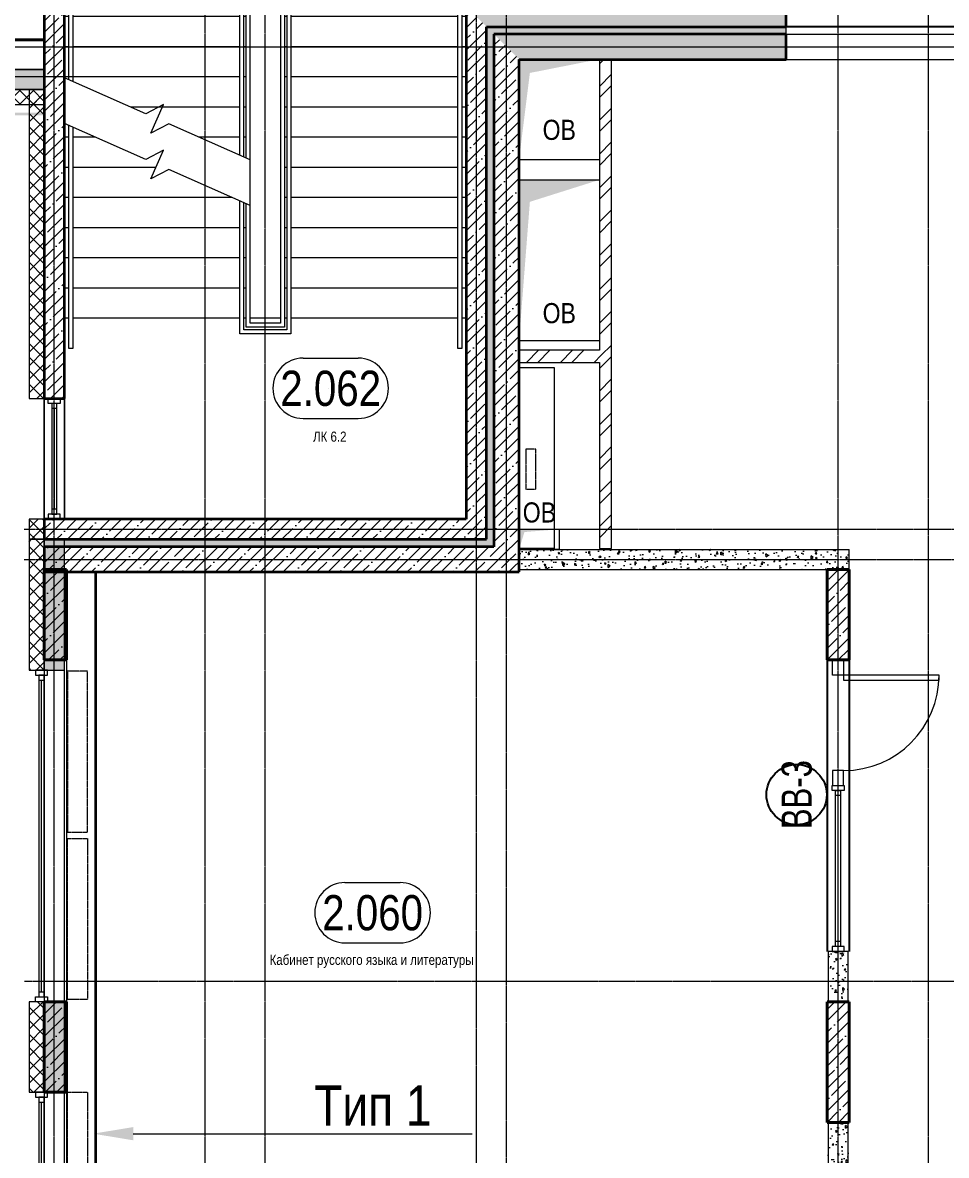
# Model space of a CAD drawing. Header units: millimetres. Extents: x -231292 to 573618, y -153144 to 564035.
# Drawn here: x 103068 to 112261, y 71201 to 82470 of the extents above; entities that cross this region are included whole.
import ezdxf
from ezdxf import colors
from ezdxf.entities.mleader import LeaderData, LeaderLine
from ezdxf.enums import TextEntityAlignment as Align
from ezdxf.math import Vec2, Vec3

# ---------------------------------------------------------------- set-up
doc = ezdxf.new("R2010")
doc.units = ezdxf.units.MM
doc.linetypes.add('CENTER2', pattern=[28.575, 19.05, -3.175, 3.175, -3.175])
doc.linetypes.add('HIDDEN2', pattern=[4.7625, 3.175, -1.5875])
doc.layers.get('0').update_dxf_attribs({"color": 250})
doc.layers.get('Defpoints').update_dxf_attribs({"color": 250})
for name, color, linetype, lineweight in [('A-Wall-Open', 250, 'Continuous', 5), ('A-Wall_Материал_Газоблок_Контур', 250, 'Continuous', 0), ('АР_Area', 250, 'Continuous', 5), ('АР_Витраж', 250, 'Continuous', 13), ('АР_Витраж марка', 250, 'Continuous', 9), ('АР_Двери_витраж', 250, 'Continuous', 9), ('АР_Колонны', 250, 'Continuous', 35), ('АР_Окна', 250, 'Continuous', 5), ('АР_Отопительные приборы', 250, 'HIDDEN2', 0), ('АР_Стены ЖБ', 250, 'Continuous', 35), ('АР_Стены кирпич', 250, 'Continuous', 20), ('АР_Стены ПЕНОблок', 250, 'Continuous', 20), ('АР_Стены_дефшов', 250, 'Continuous', 0), ('АР_Утеплитель', 250, 'Continuous', 0), ('АР_Ф_ЛК', 250, 'Continuous', 5), ('АР_Штриховка', 250, 'Continuous', 0), ('Зашивка радиаторов тип 1 (фанера и МДФ)', 250, 'Continuous', 0), ('КМ_Фахверки', 250, 'Continuous', 80), ('ОВ_Отопление', 250, 'Continuous', 0), ('ОВ_Шахты', 250, 'Continuous', 5), ('Размеры зашивки ГКЛ', 250, 'Continuous', 0), ('РД_Оси_100', 250, 'Continuous', 0), ('РД_проем_инж перемыч_фахверк', 250, 'Continuous', 18)]:
    doc.layers.add(name, color=color, linetype=linetype, lineweight=lineweight)
for name, color, linetype, lineweight, plot in [('АР_Делит', 250, 'Continuous', 0, False), ('РД_Витраж_проем', 250, 'Continuous', 0, False), ('РД_Проем', 250, 'Continuous', 0, False)]:
    doc.layers.add(name, color=color, linetype=linetype, lineweight=lineweight, plot=plot)
doc.layers.add('РД_Витраж_вн', color=250, linetype='Continuous')
doc.styles.add('Arial_09', font='ARIALN.TTF', dxfattribs={"width": 0.9})
doc.styles.add('style1', font='ARIALN.TTF')
pattern_1 = [(45, (8883.4, 13229.69), (-112.2532, 112.2532), []), (45, (8995.66, 13229.69), (-112.2532, 112.2532), [198.4375, -39.6875, 0, -39.6875])]
pattern_2 = [(45, (8883.4, 13229.69), (-112.2532, 112.2532), []), (45, (8995.66, 13229.69), (-112.2532, 112.2532), [198.4375, -39.6875, 0, -39.6875])]

# ---------------------------------------------------------------- blocks, each defined once
blk = doc.blocks.new('СОШ_2200_АР_ОСИ_М100_28.05.24')
at = {"layer": 'РД_Оси_100', "linetype": 'CENTER2'}
for p, q in [((94500, -6155), (94500, 139938.679)), ((96000, -6155), (96000, 139938.679)), ((102300, -6155), (102300, 139938.679)), ((90799.446, 69000), (117755, 69000)), ((119910, 59700), (94200, 59700))]:
    blk.add_line(p, q, dxfattribs=at)
for points in [[(96600, -6155), (96600, 139938.679)], [(98700, -6194.98), (98700, 139538.679), (98550, 139938.679)], [(99000, -6195.83), (99000, 139538.679), (99150, 139938.679)], [(103200, -6155), (103200, 139938.679)], [(94200, 69000), (119410, 69000), (119910, 68850)], [(95715.503, 68700), (-5454.958, 68700), (-5954.958, 68850)], [(94200, 64200), (119410, 64200), (119910, 64350)], [(94200, 63900), (119410, 63900), (119910, 63750)]]:
    blk.add_lwpolyline(points, dxfattribs=at)
blk = doc.blocks.new('ЛК_4000х8500_2эт')
at = {"color": 5}
for points in [[(6300, 3915), (2100, 3915), (2100, 3955), (6600, 3955), (6600, 3915), (6300, 3915)], [(3929, 45), (2100, 45), (2100, 85), (3946, 85)], [(4401, 85), (6600, 85), (6600, 45), (4383, 45)]]:
    blk.add_lwpolyline(points, dxfattribs=at)
at = {"layer": 'АР_Делит'}
blk.add_lwpolyline([(-200, 4000), (8300, 4000), (8300, 0), (-200, 0)], close=True, dxfattribs=at)
at = {"layer": 'АР_Ф_ЛК', "color": 5}
for p, q in [((2400, 4000), (2400, 3955)), ((2700, 4000), (2700, 3955)), ((3000, 4000), (3000, 3955)), ((3300, 4000), (3300, 3955)), ((3600, 4000), (3600, 3955)), ((3900, 4000), (3900, 3955)), ((4200, 4000), (4200, 3955)), ((4500, 4000), (4500, 3955)), ((4800, 4000), (4800, 3955)), ((5100, 4000), (5100, 3955)), ((5400, 4000), (5400, 3955)), ((5700, 4000), (5700, 3955)), ((6000, 4000), (6000, 3955)), ((6300, 4000), (6300, 3955)), ((2400, 3915), (2400, 2255)), ((2700, 3915), (2700, 2255)), ((3000, 3915), (3000, 2255)), ((3300, 3915), (3300, 2255)), ((3600, 3915), (3600, 2255)), ((3900, 3915), (3900, 2255)), ((4200, 3915), (4200, 2255)), ((4500, 3915), (4500, 2255)), ((4800, 3915), (4800, 2255)), ((5100, 3915), (5100, 2255)), ((5400, 3915), (5400, 2255)), ((5700, 3915), (5700, 2255)), ((6000, 3915), (6000, 2255)), ((6300, 3915), (6300, 2255)), ((2400, 2215), (2400, 2190)), ((2400, 2150), (2400, 1850)), ((2700, 2215), (2700, 2190)), ((3000, 2215), (3000, 2190)), ((3300, 2215), (3300, 2190)), ((3600, 2215), (3600, 2190)), ((3900, 2215), (3900, 2190)), ((4200, 2215), (4200, 2190)), ((4500, 2215), (4500, 2190)), ((4800, 2215), (4800, 2190)), ((5100, 2215), (5100, 2190)), ((5400, 2215), (5400, 2190)), ((5700, 2215), (5700, 2190)), ((6000, 2215), (6000, 2190)), ((6300, 2215), (6300, 2190)), ((6300, 2150), (6300, 1850)), ((2400, 1810), (2400, 1785)), ((2700, 1810), (2700, 1785)), ((3000, 1810), (3000, 1785)), ((3300, 1810), (3300, 1785)), ((3600, 1810), (3600, 1785)), ((3900, 1810), (3900, 1785)), ((4200, 1810), (4200, 1785)), ((4500, 1810), (4500, 1785)), ((5400, 1810), (5400, 1785)), ((5700, 1810), (5700, 1785)), ((6000, 1810), (6000, 1785)), ((6300, 1810), (6300, 1785)), ((2400, 1745), (2400, 85)), ((2700, 1745), (2700, 85)), ((3000, 1745), (3000, 85)), ((3300, 1745), (3300, 85)), ((3600, 1745), (3600, 85)), ((3900, 1745), (3900, 85)), ((4200, 1745), (4200, 661)), ((4500, 1745), (4500, 1341)), ((5400, 1745), (5400, 85)), ((5700, 1745), (5700, 85)), ((6000, 1745), (6000, 85)), ((6300, 1745), (6300, 85)), ((5100, 1671), (5100, 85)), ((4800, 912), (4800, 85)), ((4500, 309), (4500, 85)), ((2400, 45), (2400, 0)), ((2700, 45), (2700, 0)), ((3000, 45), (3000, 0)), ((3300, 45), (3300, 0)), ((3600, 45), (3600, 0)), ((3900, 45), (3900, 0)), ((4500, 45), (4500, 0)), ((4800, 45), (4800, 0)), ((5100, 45), (5100, 0)), ((5400, 45), (5400, 0)), ((5700, 45), (5700, 0)), ((6000, 45), (6000, 0)), ((6300, 45), (6300, 0))]:
    blk.add_line(p, q, dxfattribs=at)
at = {"layer": 'АР_Ф_ЛК'}
for points in [[(6300, 3085, 0, 150, 0), (5834, 3085, 0, 0, 0), (2400, 3085, 0, 0, 0)], [(2400, 915, 0, 150, 0), (2866, 915, 0, 0, 0), (4200, 915, 0, 0, 0)], [(4922, 915, 0, 150, 0), (5388, 915, 0, 0, 0), (6300, 915, 0, 0, 0)]]:
    blk.add_lwpolyline(points, format="xyseb", dxfattribs=at)
at = {"layer": 'АР_Ф_ЛК', "color": 5}
for points in [[(4678, 1745), (2245, 1745), (2245, 2255), (6455, 2255), (6455, 1745), (5133, 1745)], [(4696, 1785), (2285, 1785), (2285, 2215), (6415, 2215), (6415, 1785), (5150, 1785)], [(4707, 1810), (2310, 1810), (2310, 2190), (6390, 2190), (6390, 1810), (5161, 1810)]]:
    blk.add_lwpolyline(points, dxfattribs=at)
for points in [[(2350, 2150), (6350, 2150), (6350, 1850), (2350, 1850)], [(2400, 2150), (6300, 2150), (6300, 1850), (2400, 1850)]]:
    blk.add_lwpolyline(points, close=True, dxfattribs=at)
at = {"layer": 'АР_Ф_ЛК', "lineweight": 0}
for points in [[(4724, 1850), (4367, 1039), (4459, 862), (4173, 988), (4266, 811), (3909, 0)], [(5179, 1850), (4822, 1039), (4914, 862), (4628, 988), (4721, 811), (4364, 0)]]:
    blk.add_lwpolyline(points, dxfattribs=at)
blk = doc.blocks.new('otv')
at = {"linetype": 'Continuous'}
blk.add_lwpolyline([(0, -1), (0, 0), (1, 0), (1, -1)], close=True, dxfattribs=at)
blk.add_solid([(0, -1), (0, 0), (0.1346, -0.1366), (1, 0)], dxfattribs=at)
blk = doc.blocks.new('MOK-МаркаПом_овал_ареал')
for p, q in [((-2.75, 3), (2.75, 3)), ((-2.75, -3), (2.75, -3))]:
    blk.add_line(p, q)
for centre, radius, start, end in [((-2.75, 0), 3, 90, 270), ((2.75, 0), 3, 270, 90), ((-3.75, 0), 3.5, 0, 0.001)]:
    blk.add_arc(centre, radius, start, end)
at = {"color": 0, "style": 'style1'}
blk.add_attdef('АР-ПОМЕЩЕНИЕ:НОМЕР', text='', height=3.5, dxfattribs=at).set_placement((0, 0), align=Align.MIDDLE)
at = {"layer": 'Defpoints', "color": 2, "style": 'style1'}
blk.add_attdef('АР-ПОМЕЩЕНИЕ:НАИМЕНОВАНИЕ', text='', height=1, dxfattribs=at).set_placement((-0.09, -4.81), align=Align.MIDDLE)
blk = doc.blocks.new('МаркаВитража1')
at = {"layer": 'Defpoints'}
blk.add_circle((0, 0), 3, dxfattribs=at)
at = {"color": 0, "linetype": 'ByBlock', "lineweight": -2, "style": 'Arial_09', "width": 0.9}
blk.add_attdef('АР-ОКНО:НАИМЕНОВАНИЕ', text='', height=3, dxfattribs=at).set_placement((0, 0), align=Align.MIDDLE)

msp = doc.modelspace()

# ---------------------------------------------------------------- hatches: boundary and pattern name
at = {"layer": 'АР_Штриховка', "linetype": 'Continuous', "lineweight": 5}
h = msp.add_hatch(dxfattribs=at)
h.set_pattern_fill('ANSI35', color=256, scale=25, angle=-360, style=0)
h.set_pattern_definition([(45, (8883.4, 13229.69), (-112.2532, 112.2532), []), (45, (8995.66, 13229.69), (-112.2532, 112.2532), [198.4375, -39.6875, 0, -39.6875])])
h.paths.add_polyline_path([(103483.402, 85929.686), (103283.402, 85929.686), (103283.403, 78729.686), (103483.403, 78729.686)], flags=0)
h.paths.add_polyline_path([(103483.403, 77529.686), (103283.403, 77529.686), (103283.403, 77329.686)], flags=0)
h = msp.add_hatch(dxfattribs=at)
h.set_pattern_fill('ANSI35', color=256, scale=25, style=0)
h.set_pattern_definition(pattern_2)
h.paths.add_polyline_path([(107483.403, 82629.686), (107683.403, 82429.686), (110667.556, 82429.686), (110667.556, 82629.686)], flags=0)
h.paths.add_polyline_path([(112667.813, 82629.686), (112667.813, 82429.686), (123583.416, 82429.686), (123583.416, 82629.686)], flags=0)
h = msp.add_hatch(dxfattribs=at)
h.set_pattern_fill('ANSI35', color=256, scale=25, angle=-360, style=0)
h.set_pattern_definition([(45, (8883.4, 13229.69), (-112.2532, 112.2532), []), (45, (8995.66, 13229.69), (-112.2532, 112.2532), [198.4375, -39.6875, 0, -39.6875])])
h.paths.add_polyline_path([(107683.403, 82429.686), (107483.403, 82629.686), (107483.403, 77529.686), (107683.403, 77329.686)], flags=0)
at = {"layer": 'АР_Штриховка', "linetype": 'Continuous', "lineweight": 0}
h = msp.add_hatch(dxfattribs=at)
h.set_pattern_fill('HONEY', color=256, scale=10, style=0)
h.set_pattern_definition([(360, (8883.403, 13229.686), (47.625, 27.4963064), [31.75, -63.5]), (120, (8883.403, 13229.686), (-47.625, 27.4963066), [31.75, -63.5]), (60, (8883.403, 13229.686), (1e-07, 54.992613), [-63.5, 31.75])])
h.paths.add_polyline_path([(107683.403, 77329.686), (107758.403, 77254.686), (107758.403, 82354.686), (107683.403, 82429.686)], flags=0)
h = msp.add_hatch(dxfattribs=at)
h.set_pattern_fill('HONEY', color=256, scale=10, angle=-360, style=0)
h.set_pattern_definition([(4e-13, (8883.403, 13229.686), (47.625, 27.4963065), [31.75, -63.5]), (120, (8883.403, 13229.686), (-47.625, 27.4963066), [31.75, -63.5]), (60, (8883.403, 13229.686), (1e-07, 54.992613), [-63.5, 31.75])])
h.paths.add_polyline_path([(107683.403, 82429.686), (107758.403, 82354.686), (110667.576, 82354.686), (110667.576, 82429.686)], flags=0)
h.paths.add_polyline_path([(112667.576, 82429.686), (112667.576, 82354.686), (123583.403, 82354.686), (123583.403, 82429.686)], flags=0)
at = {"layer": 'АР_Штриховка', "linetype": 'Continuous', "lineweight": 5}
h = msp.add_hatch(dxfattribs=at)
h.set_pattern_fill('ANSI35', color=256, scale=25, style=0)
h.set_pattern_definition(pattern_2)
h.paths.add_polyline_path([(107758.403, 82354.686), (108008.403, 82104.686), (110667.576, 82104.686), (110667.576, 82354.686)], flags=0)
h.paths.add_polyline_path([(112667.576, 82354.686), (112667.576, 82104.686), (123583.416, 82104.686), (123583.416, 82354.686)], flags=0)
h = msp.add_hatch(dxfattribs=at)
h.set_pattern_fill('ANSI35', color=256, scale=25, angle=-360, style=0)
h.set_pattern_definition(pattern_2)
h.paths.add_polyline_path([(108008.403, 82104.686), (107758.403, 82354.686), (107758.403, 77254.686), (108008.403, 77004.686)], flags=0)
at = {"layer": 'АР_Штриховка', "linetype": 'Continuous', "lineweight": 0}
h = msp.add_hatch(dxfattribs=at)
h.set_pattern_fill('ANSI32', color=256, scale=25, angle=-360, style=0)
h.set_pattern_definition([(45, (8883.4, 13229.69), (-168.3798, 168.3798), []), (45, (8995.66, 13229.69), (-168.3798, 168.3798), [])])
h.paths.add_polyline_path([(108928.403, 82106.021), (108808.403, 82106.021), (108808.403, 79210.021), (108838.403, 79130.021), (108928.403, 79090.021)], flags=0)
h.paths.add_polyline_path([(108928.403, 79090.021), (108838.403, 79130.021), (108808.403, 79090.021), (108808.403, 77239.686), (108928.403, 77239.686)], flags=0)
h = msp.add_hatch(dxfattribs=at)
h.set_pattern_fill('AR-CONC', color=256, style=0)
h.set_pattern_definition([(50, (8883.4, 13229.69), (182.18467, -15.93909), [19.05, -209.55]), (355, (8883.4, 13229.69), (-35.24342, 191.05685), [15.24, -167.64058]), (100.45144, (8898.58, 13228.36), (146.94125, 175.11775), [16.19, -178.09024]), (46.1842, (8883.4, 13280.49), (271.07904, -42.04233), [28.575, -314.325]), (96.63556, (8906, 13276.98), (237.40413, 247.4261), [24.285, -267.1356]), (351.18415, (8883.4, 13280.5), (237.40413, 247.4261), [22.85997, -251.4597]), (21, (8908.8, 13267.79), (151.6144, -102.2652), [19.05, -209.55]), (326, (8908.8, 13267.79), (61.80203, 184.18797), [15.24, -167.64]), (71.45144, (8921.44, 13259.26), (213.41642, 81.92277), [16.19, -178.08994]), (37.5, (8883.4, 13229.686), (3.088603, 84.55504), [0, -165.608, 0, -170.18, 0, -168.275]), (7.5, (8883.4, 13229.69), (66.81966, 100.180575), [0, -97.028, 0, -161.798, 0, -64.135]), (327.5, (8826.76, 13229.686), (135.590595, -5.728744), [0, -63.5, 0, -198.12, 0, -262.89]), (317.5, (8801.36, 13229.69), (148.12918, 25.42649), [0, -82.55, 0, -131.572, 0, -186.69])])
h.paths.add_polyline_path([(103283.403, 81804.103), (103283.403, 82004.103), (101633.403, 82004.103), (101633.403, 81804.103)], flags=0)
h.paths.add_polyline_path([(98333.403, 81804.103), (98333.403, 82004.103), (97133.403, 82004.103), (97133.403, 81804.103)], flags=0)
h.paths.add_polyline_path([(95933.403, 81804.103), (95933.403, 82004.103), (95033.403, 82004.103), (95033.403, 81804.103)], flags=0)
h.paths.add_polyline_path([(91733.403, 81804.103), (91733.403, 82004.103), (91133.403, 82004.103), (91133.403, 81804.103)], flags=0)
h.paths.add_polyline_path([(89933.403, 81804.103), (89933.403, 82004.103), (89033.403, 82004.103), (89033.403, 81804.103)], flags=0)
h.paths.add_polyline_path([(87833.403, 81804.103), (87833.403, 82004.103), (86933.403, 82004.103), (86933.403, 81804.103)], flags=0)
h.paths.add_polyline_path([(85733.403, 81804.103), (85733.403, 82004.103), (85633.403, 82004.103), (85633.403, 81804.103)], flags=0)
h = msp.add_hatch(dxfattribs=at)
h.set_pattern_fill('ANSI37', color=256, scale=30, style=0)
h.set_pattern_definition([(45, (8883.4, 13229.69), (-67.35192, 67.35192), []), (135, (8883.4, 13229.69), (-67.35192, -67.35192), [])])
h.paths.add_polyline_path([(103283.403, 81654.103), (103283.403, 81804.103), (101633.403, 81804.103), (101633.403, 81654.103)], flags=0)
h.paths.add_polyline_path([(98333.403, 81654.103), (98333.403, 81804.103), (97133.403, 81804.103), (97133.403, 81654.103)], flags=0)
h.paths.add_polyline_path([(95933.403, 81654.103), (95933.403, 81804.103), (95033.403, 81804.103), (95033.403, 81654.103)], flags=0)
h.paths.add_polyline_path([(91733.403, 81654.103), (91733.403, 81804.103), (91133.403, 81804.103), (91133.403, 81654.103)], flags=0)
h.paths.add_polyline_path([(89933.403, 81654.103), (89933.403, 81804.103), (89033.403, 81804.103), (89033.403, 81654.103)], flags=0)
h.paths.add_polyline_path([(87833.403, 81654.103), (87833.403, 81804.103), (86933.403, 81804.103), (86933.403, 81654.103)], flags=0)
h.paths.add_polyline_path([(85733.403, 81654.103), (85733.403, 81804.103), (85633.403, 81804.103), (85633.403, 81654.103)], flags=0)
h = msp.add_hatch(dxfattribs=at)
h.set_pattern_fill('ANSI37', color=256, scale=30, style=0)
h.set_pattern_definition([(45, (8883.4, 13229.69), (-67.35192, 67.35192), []), (135, (8883.4, 13229.69), (-67.35192, -67.35192), [])])
h.paths.add_polyline_path([(103133.403, 77329.686), (103283.403, 77329.686), (103283.403, 77529.686), (103133.403, 77529.686)], flags=0)
h.paths.add_polyline_path([(103133.404, 78729.686), (103283.404, 78729.686), (103283.407, 81804.103), (103133.407, 81804.103)], flags=0)
h = msp.add_hatch(dxfattribs=at)
h.set_pattern_fill('_U', color=256, style=0, pattern_type=0)
h.set_pattern_definition([(360, (8883.4027, 13229.6861), (1e-16, 1), [])])
h.paths.add_polyline_path([(103283.403, 81549.103), (103283.403, 81574.103), (101633.403, 81574.103), (101633.403, 81549.103)], flags=0)
h.paths.add_polyline_path([(98333.403, 81549.103), (98333.403, 81574.103), (97133.403, 81574.103), (97133.403, 81549.103)], flags=0)
h.paths.add_polyline_path([(95933.403, 81549.103), (95933.403, 81574.103), (95033.403, 81574.103), (95033.403, 81549.103)], flags=0)
h.paths.add_polyline_path([(91733.403, 81549.103), (91733.403, 81574.103), (91133.403, 81574.103), (91133.403, 81549.103)], flags=0)
h.paths.add_polyline_path([(89933.403, 81549.103), (89933.403, 81574.103), (89033.403, 81574.103), (89033.403, 81549.103)], flags=0)
h.paths.add_polyline_path([(87833.403, 81549.103), (87833.403, 81574.103), (86933.403, 81574.103), (86933.403, 81549.103)], flags=0)
h.paths.add_polyline_path([(85733.403, 81549.103), (85733.403, 81574.103), (85633.403, 81574.103), (85633.403, 81549.103)], flags=0)
h = msp.add_hatch(dxfattribs=at)
h.set_pattern_fill('ANSI32', color=256, scale=25, style=0)
h.set_pattern_definition([(45, (8883.4, 13229.69), (-168.3798, 168.3798), []), (45, (8995.66, 13229.69), (-168.3798, 168.3798), [])])
h.paths.add_polyline_path([(108008.403, 79210.021), (108008.403, 79090.021), (108808.403, 79090.021), (108838.403, 79130.021), (108808.403, 79210.021)], flags=0)
at = {"layer": 'АР_Штриховка', "linetype": 'Continuous', "lineweight": 5}
h = msp.add_hatch(dxfattribs=at)
h.set_pattern_fill('ANSI35', color=256, scale=25, style=0)
h.set_pattern_definition(pattern_1)
h.paths.add_polyline_path([(107683.403, 77329.686), (107483.403, 77529.686), (103483.403, 77529.686), (103283.403, 77329.686)], flags=0)
at = {"layer": 'АР_Штриховка', "linetype": 'Continuous', "lineweight": 0}
h = msp.add_hatch(dxfattribs=at)
h.set_pattern_fill('ANSI37', color=256, scale=30, style=0)
h.set_pattern_definition([(45, (8883.4, 13229.69), (-67.35192, 67.35192), []), (135, (8883.4, 13229.69), (-67.35192, -67.35192), [])])
h.paths.add_polyline_path([(103133.403, 27329.686), (103283.403, 27329.686), (103283.403, 34629.686), (103133.403, 34629.686)], flags=0)
h.paths.add_polyline_path([(103133.403, 37029.686), (103283.403, 37029.686), (103283.403, 38229.686), (103133.403, 38229.686)], flags=0)
h.paths.add_polyline_path([(103133.403, 39429.686), (103283.403, 39429.686), (103283.403, 40329.686), (103133.403, 40329.686)], flags=0)
h.paths.add_polyline_path([(103133.403, 42429.686), (103283.403, 42429.686), (103283.403, 44529.686), (103133.403, 44529.686)], flags=0)
h.paths.add_polyline_path([(103133.403, 45729.686), (103283.403, 45729.686), (103283.403, 46629.686), (103133.403, 46629.686)], flags=0)
h.paths.add_polyline_path([(103133.403, 49929.686), (103283.403, 49929.686), (103283.403, 50829.686), (103133.403, 50829.686)], flags=0)
h.paths.add_polyline_path([(103133.403, 52029.686), (103283.403, 52029.686), (103283.403, 52929.686), (103133.403, 52929.686)], flags=0)
h.paths.add_polyline_path([(103133.403, 54129.686), (103283.403, 54129.686), (103283.403, 55029.686), (103133.403, 55029.686)], flags=0)
h.paths.add_polyline_path([(103133.403, 58329.686), (103283.403, 58329.686), (103283.403, 59229.686), (103133.403, 59229.686)], flags=0)
h.paths.add_polyline_path([(103133.403, 60429.686), (103283.403, 60429.686), (103283.403, 61929.686), (103133.403, 61929.686)], flags=0)
h.paths.add_polyline_path([(103133.403, 63129.686), (103283.403, 63129.686), (103283.403, 64029.686), (103133.403, 64029.686)], flags=0)
h.paths.add_polyline_path([(103133.403, 67329.686), (103283.403, 67329.686), (103283.403, 68529.686), (103133.403, 68529.686)], flags=0)
h.paths.add_polyline_path([(103133.403, 69729.686), (103283.403, 69729.686), (103283.403, 70629.686), (103133.403, 70629.686)], flags=0)
h.paths.add_polyline_path([(103133.403, 71829.686), (103283.403, 71829.686), (103283.403, 72729.686), (103133.403, 72729.686)], flags=0)
h.paths.add_polyline_path([(103133.403, 76029.686), (103283.403, 76029.686), (103283.403, 77329.686), (103133.403, 77329.686)], flags=0)
h = msp.add_hatch(dxfattribs=at)
h.set_pattern_fill('AR-CONC', color=256, style=0)
h.set_pattern_definition([(50, (8883.4, 13229.69), (182.18467, -15.93909), [19.05, -209.55]), (355, (8883.4, 13229.69), (-35.24342, 191.05685), [15.24, -167.64058]), (100.45144, (8898.58, 13228.36), (146.94125, 175.11775), [16.19, -178.09024]), (46.1842, (8883.4, 13280.49), (271.07904, -42.04233), [28.575, -314.325]), (96.63556, (8906, 13276.98), (237.40413, 247.4261), [24.285, -267.1356]), (351.18415, (8883.4, 13280.5), (237.4041, 247.4261), [22.86, -251.4597]), (21, (8908.8, 13267.79), (151.6144, -102.2652), [19.05, -209.55]), (326, (8908.8, 13267.79), (61.80203, 184.18797), [15.24, -167.64]), (71.45144, (8921.44, 13259.26), (213.41642, 81.92277), [16.19, -178.08994]), (37.5, (8883.4, 13229.686), (3.088603, 84.55504), [0, -165.608, 0, -170.18, 0, -168.275]), (7.5, (8883.4, 13229.69), (66.81966, 100.180575), [0, -97.028, 0, -161.798, 0, -64.135]), (327.5, (8826.76, 13229.686), (135.590595, -5.728744), [0, -63.5, 0, -198.12, 0, -262.89]), (317.5, (8801.36, 13229.69), (148.12918, 25.42649), [0, -82.55, 0, -131.572, 0, -186.69])])
h.paths.add_polyline_path([(103283.403, 27329.686), (103483.403, 27329.686), (103483.403, 34629.686), (103283.403, 34629.686)], flags=0)
h.paths.add_polyline_path([(103283.403, 37029.686), (103483.403, 37029.686), (103483.403, 38229.686), (103283.403, 38229.686)], flags=0)
h.paths.add_polyline_path([(103283.403, 39429.686), (103483.403, 39429.686), (103483.403, 40329.686), (103283.403, 40329.686)], flags=0)
h.paths.add_polyline_path([(103283.403, 42429.686), (103483.403, 42429.686), (103483.403, 44529.686), (103283.403, 44529.686)], flags=0)
h.paths.add_polyline_path([(103283.403, 45729.686), (103483.403, 45729.686), (103483.403, 46629.686), (103283.403, 46629.686)], flags=0)
h.paths.add_polyline_path([(103283.403, 49929.686), (103483.403, 49929.686), (103483.403, 50829.686), (103283.403, 50829.686)], flags=0)
h.paths.add_polyline_path([(103283.403, 52029.686), (103483.403, 52029.686), (103483.403, 52929.686), (103283.403, 52929.686)], flags=0)
h.paths.add_polyline_path([(103283.403, 54129.686), (103483.403, 54129.686), (103483.403, 55029.686), (103283.403, 55029.686)], flags=0)
h.paths.add_polyline_path([(103283.403, 58329.686), (103483.403, 58329.686), (103483.403, 59229.686), (103283.403, 59229.686)], flags=0)
h.paths.add_polyline_path([(103283.403, 60429.686), (103483.403, 60429.686), (103483.403, 61929.686), (103283.403, 61929.686)], flags=0)
h.paths.add_polyline_path([(103283.403, 63129.686), (103483.403, 63129.686), (103483.403, 64029.686), (103283.403, 64029.686)], flags=0)
h.paths.add_polyline_path([(103283.403, 67329.686), (103483.403, 67329.686), (103483.403, 68529.686), (103283.403, 68529.686)], flags=0)
h.paths.add_polyline_path([(103283.403, 69729.686), (103483.403, 69729.686), (103483.403, 70629.686), (103283.403, 70629.686)], flags=0)
h.paths.add_polyline_path([(103283.403, 71829.686), (103483.403, 71829.686), (103483.403, 72729.686), (103283.403, 72729.686)], flags=0)
h.paths.add_polyline_path([(103283.403, 76029.686), (103483.403, 76029.686), (103483.403, 77329.686), (103283.403, 77329.686)], flags=0)
h = msp.add_hatch(dxfattribs=at)
h.set_pattern_fill('HONEY', color=256, scale=10, angle=-360, style=0)
h.set_pattern_definition([(1e-13, (8883.403, 13229.686), (47.625, 27.4963065), [31.75, -63.5]), (120, (8883.403, 13229.686), (-47.625, 27.4963066), [31.75, -63.5]), (60, (8883.403, 13229.686), (1e-07, 54.992613), [-63.5, 31.75])])
h.paths.add_polyline_path([(103283.403, 77329.686), (103283.403, 77254.686), (107758.403, 77254.686), (107683.403, 77329.686)], flags=0)
at = {"layer": 'АР_Штриховка', "linetype": 'Continuous', "lineweight": 5}
h = msp.add_hatch(dxfattribs=at)
h.set_pattern_fill('ANSI35', color=256, scale=25, style=0)
h.set_pattern_definition(pattern_1)
h.paths.add_polyline_path([(108008.403, 77004.686), (107758.403, 77254.686), (103283.403, 77254.686), (103283.403, 77004.686)], flags=0)
at = {"layer": 'АР_Штриховка', "linetype": 'Continuous', "lineweight": 0}
h = msp.add_hatch(dxfattribs=at)
h.set_pattern_fill('AR-CONC', color=256, angle=45, style=0)
h.set_pattern_definition([(95, (8883.4, 13229.69), (140.09465, 117.55338), [19.05, -209.55]), (40, (8883.4, 13229.69), (-160.01845, 110.17673), [15.24, -167.64058]), (145.45144, (8895.08, 13239.48), (-19.9238, 227.7301), [16.19, -178.09024]), (91.1842, (8847.48, 13265.6), (221.41024, 161.9534), [28.575, -314.325]), (141.63556, (8865.93, 13279.1), (-7.0866, 342.82676), [24.285, -267.1356]), (36.18415, (8847.48, 13265.6), (-7.0866, 342.82676), [22.85997, -251.45973]), (66, (8874.42, 13274.59), (179.51998, 34.89515), [19.05, -209.55]), (11, (8874.42, 13274.59), (-86.53993, 173.9412), [15.24, -167.64]), (116.45145, (8889.38, 13277.5), (92.98005, 208.83634), [16.19, -178.08994]), (82.5, (8883.4, 13229.686), (-57.60547, 61.973414), [0, -165.608, 0, -170.18, 0, -168.275]), (52.5, (8883.4, 13229.69), (-23.58973, 118.087), [0, -97.028, 0, -161.798, 0, -64.135]), (12.5, (8843.35, 13189.634), (99.927863, 91.826196), [0, -63.5, 0, -198.12, 0, -262.89]), (2.5, (8825.39, 13171.67), (86.7639, 122.72239), [0, -82.55, 0, -131.572, 0, -186.69])])
h.paths.add_polyline_path([(111293.403, 77029.686), (111293.403, 77229.686), (108808.403, 77229.686), (108808.403, 77029.686)], flags=0)
h.paths.add_polyline_path([(108808.403, 77029.686), (108808.403, 77229.686), (108008.403, 77229.686), (108008.403, 77029.686)], flags=0)
at = {"layer": 'АР_Штриховка', "linetype": 'Continuous', "lineweight": 5}
h = msp.add_hatch(dxfattribs=at)
h.set_pattern_fill('ANSI35', color=256, scale=25, style=0)
h.set_pattern_definition(pattern_1)
h.paths.add_polyline_path([(103503.403, 77029.686), (103283.403, 77029.686), (103283.403, 76129.686), (103503.403, 76129.686)], flags=0)
h = msp.add_hatch(dxfattribs=at)
h.set_pattern_fill('ANSI35', color=256, scale=25, style=0)
h.set_pattern_definition(pattern_1)
h.paths.add_polyline_path([(111293.403, 77029.686), (111073.403, 77029.686), (111073.403, 76129.686), (111293.403, 76129.686)], flags=0)
at = {"layer": 'АР_Штриховка', "linetype": 'Continuous', "lineweight": 0}
h = msp.add_hatch(dxfattribs=at)
h.set_pattern_fill('AR-CONC', color=256, angle=-315, style=0)
h.set_pattern_definition([(95, (8883.4, 13229.69), (140.09465, 117.55338), [19.05, -209.55]), (40, (8883.4, 13229.69), (-160.01845, 110.17673), [15.24, -167.64058]), (145.45144, (8895.08, 13239.48), (-19.9238, 227.7301), [16.19, -178.09024]), (91.1842, (8847.48, 13265.6), (221.41024, 161.9534), [28.575, -314.325]), (141.63556, (8865.93, 13279.1), (-7.0866, 342.82676), [24.285, -267.1356]), (36.18415, (8847.48, 13265.6), (-7.0866, 342.82676), [22.85997, -251.4597]), (66, (8874.42, 13274.59), (179.51998, 34.89515), [19.05, -209.55]), (11, (8874.42, 13274.59), (-86.53993, 173.9412), [15.24, -167.64]), (116.45145, (8889.38, 13277.5), (92.98005, 208.83634), [16.19, -178.08994]), (82.5, (8883.4, 13229.686), (-57.60547, 61.973414), [0, -165.608, 0, -170.18, 0, -168.275]), (52.5, (8883.4, 13229.69), (-23.58973, 118.087), [0, -97.028, 0, -161.798, 0, -64.135]), (12.5, (8843.35, 13189.634), (99.927863, 91.826196), [0, -63.5, 0, -198.12, 0, -262.89]), (2.5, (8825.39, 13171.67), (86.7639, 122.72239), [0, -82.55, 0, -131.572, 0, -186.69])])
h.paths.add_polyline_path([(111283.403, 73229.539), (111083.403, 73229.539), (111083.403, 72728.686), (111283.403, 72728.686)], flags=0)
at = {"layer": 'АР_Штриховка', "linetype": 'Continuous', "lineweight": 5}
h = msp.add_hatch(dxfattribs=at)
h.set_pattern_fill('ANSI35', color=256, scale=25, style=0)
h.set_pattern_definition(pattern_1)
h.paths.add_polyline_path([(103503.403, 72729.686), (103283.403, 72729.686), (103283.403, 71829.686), (103503.403, 71829.686)], flags=0)
h = msp.add_hatch(dxfattribs=at)
h.set_pattern_fill('ANSI35', color=256, scale=25, style=0)
h.set_pattern_definition(pattern_1)
h.paths.add_polyline_path([(111293.403, 72729.686), (111073.403, 72729.686), (111073.403, 71529.686), (111293.403, 71529.686)], flags=0)
at = {"layer": 'АР_Штриховка', "linetype": 'Continuous', "lineweight": 0}
h = msp.add_hatch(dxfattribs=at)
h.set_pattern_fill('AR-CONC', color=256, angle=-315, style=0)
h.set_pattern_definition([(95, (8883.4, 13229.69), (140.09465, 117.55338), [19.05, -209.55]), (40, (8883.4, 13229.69), (-160.01845, 110.17673), [15.24, -167.64058]), (145.45144, (8895.08, 13239.48), (-19.9238, 227.7301), [16.19, -178.09024]), (91.1842, (8847.48, 13265.6), (221.41024, 161.9534), [28.575, -314.325]), (141.63556, (8865.93, 13279.1), (-7.0866, 342.82676), [24.285, -267.1356]), (36.18415, (8847.48, 13265.6), (-7.0866, 342.82676), [22.85997, -251.4597]), (66, (8874.42, 13274.59), (179.51998, 34.89515), [19.05, -209.55]), (11, (8874.42, 13274.59), (-86.53993, 173.9412), [15.24, -167.64]), (116.45145, (8889.38, 13277.5), (92.98005, 208.83634), [16.19, -178.08994]), (82.5, (8883.4, 13229.686), (-57.60547, 61.973414), [0, -165.608, 0, -170.18, 0, -168.275]), (52.5, (8883.4, 13229.69), (-23.58973, 118.087), [0, -97.028, 0, -161.798, 0, -64.135]), (12.5, (8843.35, 13189.634), (99.927863, 91.826196), [0, -63.5, 0, -198.12, 0, -262.89]), (2.5, (8825.39, 13171.67), (86.7639, 122.72239), [0, -82.55, 0, -131.572, 0, -186.69])])
h.paths.add_polyline_path([(111283.403, 71530.686), (111083.403, 71530.686), (111083.403, 68829.686), (111283.403, 68829.686)], flags=0)
h.paths.add_polyline_path([(111283.403, 68829.686), (111083.403, 68829.686), (111083.403, 68528.685), (111283.403, 68528.685)], flags=0)

# ---------------------------------------------------------------- linework, layer by layer
at = {"layer": 'A-Wall-Open', "linetype": 'Continuous', "lineweight": 5}
for p, q in [((110667.576, 82354.686), (112667.576, 82354.686)), ((110667.576, 82104.686), (112667.576, 82104.686)), ((103283.403, 77529.686), (103283.404, 78729.686))]:
    msp.add_line(p, q, dxfattribs=at)
at = {"layer": 'A-Wall_Материал_Газоблок_Контур', "linetype": 'Continuous', "lineweight": 0}
for p, q in [((103483.403, 72729.686), (103483.403, 76029.686)), ((103483.403, 70629.686), (103483.403, 71829.686))]:
    msp.add_line(p, q, dxfattribs=at)
at = {"layer": 'АР_Витраж', "linetype": 'Continuous', "lineweight": 5}
for p, q in [((111073.403, 73229.539), (111073.403, 74879.686)), ((111293.403, 73229.539), (111293.403, 74879.686))]:
    msp.add_line(p, q, dxfattribs=at)
at = {"layer": 'АР_Витраж', "linetype": 'Continuous', "lineweight": 13}
for p, q in [((111208.403, 74779.686), (111158.403, 74779.686)), ((111183.403, 73329.539), (111183.403, 74779.686)), ((111208.403, 73329.539), (111158.403, 73329.539))]:
    msp.add_line(p, q, dxfattribs=at)
for points in [[(111123.403, 74829.686), (111123.403, 74879.686), (111243.403, 74879.686), (111243.403, 74829.686)], [(111208.403, 73279.539), (111158.403, 73279.539), (111158.403, 74829.686), (111208.403, 74829.686)], [(111123.403, 73279.539), (111123.403, 73229.539), (111243.403, 73229.539), (111243.403, 73279.539)]]:
    msp.add_lwpolyline(points, close=True, dxfattribs=at)
at = {"layer": 'АР_Двери_витраж', "linetype": 'Continuous', "lineweight": 9}
for points in [[(111128.403, 75979.686), (111128.403, 76129.686), (111238.403, 76129.686), (111238.403, 75979.686)], [(111238.403, 75979.686), (111238.403, 75929.686), (112188.403, 75929.686), (112188.403, 75979.686)], [(111128.403, 75029.686), (111128.403, 74879.686), (111238.403, 74879.686), (111238.403, 75029.686)]]:
    msp.add_lwpolyline(points, close=True, dxfattribs=at)
msp.add_arc((111238.403, 75979.686), 950, 270, 0, dxfattribs=at)
at = {"layer": 'АР_Колонны', "linetype": 'HIDDEN2', "lineweight": 25}
for p, q in [((103283.403, 77029.686), (103503.403, 77029.686)), ((103283.403, 76129.686), (103283.403, 77029.686)), ((103503.403, 77029.686), (103503.403, 76129.686)), ((111073.403, 77029.686), (111293.403, 77029.686)), ((111073.403, 76129.686), (111073.403, 77029.686)), ((111293.403, 77029.686), (111293.403, 76129.686)), ((103503.403, 76129.686), (103283.403, 76129.686)), ((111293.403, 76129.686), (111073.403, 76129.686)), ((103283.403, 72729.686), (103503.403, 72729.686)), ((103283.403, 71829.686), (103283.403, 72729.686)), ((103503.403, 72729.686), (103503.403, 71829.686)), ((111073.403, 72729.686), (111293.403, 72729.686)), ((111073.403, 71529.686), (111073.403, 72729.686)), ((111293.403, 72729.686), (111293.403, 71529.686)), ((103503.403, 71829.686), (103283.403, 71829.686)), ((111293.403, 71529.686), (111073.403, 71529.686))]:
    msp.add_line(p, q, dxfattribs=at)
at = {"layer": 'АР_Колонны', "linetype": 'Continuous', "lineweight": 35}
for p, q in [((103283.403, 76129.686), (103283.403, 77029.686)), ((103283.403, 77029.686), (103503.403, 77029.686)), ((103503.403, 76129.686), (103503.403, 77029.686)), ((111073.403, 76129.686), (111073.403, 77029.686)), ((111293.403, 77029.686), (111073.403, 77029.686)), ((111293.403, 77029.686), (111073.403, 77029.686)), ((111293.403, 76129.686), (111293.403, 77029.686)), ((103283.403, 76129.686), (103503.403, 76129.686)), ((111073.403, 76129.686), (111293.403, 76129.686)), ((103283.403, 71829.686), (103283.403, 72729.686)), ((103283.403, 72729.686), (103503.403, 72729.686)), ((103503.403, 71829.686), (103503.403, 72729.686)), ((111073.403, 71529.686), (111073.403, 72729.686)), ((111073.403, 72729.686), (111293.403, 72729.686)), ((111293.403, 71529.686), (111293.403, 72729.686)), ((103283.403, 71829.686), (103503.403, 71829.686)), ((111073.403, 71529.686), (111293.403, 71529.686))]:
    msp.add_line(p, q, dxfattribs=at)
at = {"layer": 'АР_Окна', "linetype": 'Continuous', "lineweight": 5}
for p, q in [((103283.403, 78729.686), (103283.403, 77529.686)), ((103483.403, 78729.686), (103483.403, 77529.686)), ((103408.403, 78629.686), (103358.403, 78629.686)), ((103383.403, 78629.686), (103383.403, 77629.686)), ((103408.403, 77629.686), (103358.403, 77629.686)), ((103483.403, 72729.686), (103483.403, 76029.686)), ((103230.903, 75929.686), (103280.903, 75929.686)), ((103255.903, 72829.686), (103255.903, 75929.686)), ((103230.903, 72829.686), (103280.903, 72829.686)), ((103483.403, 70629.686), (103483.403, 71829.686)), ((103230.903, 71729.686), (103280.903, 71729.686)), ((103255.903, 70729.686), (103255.903, 71729.686))]:
    msp.add_line(p, q, dxfattribs=at)
for points in [[(103323.403, 78679.686), (103323.403, 78729.686), (103443.403, 78729.686), (103443.403, 78679.686)], [(103408.403, 78679.686), (103358.403, 78679.686), (103358.403, 77579.686), (103408.403, 77579.686)], [(103323.403, 77579.686), (103323.403, 77529.686), (103443.403, 77529.686), (103443.403, 77579.686)], [(103315.903, 75979.686), (103315.903, 76029.686), (103195.903, 76029.686), (103195.903, 75979.686)], [(103230.903, 72779.686), (103280.903, 72779.686), (103280.903, 75979.686), (103230.903, 75979.686)], [(103315.903, 72779.686), (103315.903, 72729.686), (103195.903, 72729.686), (103195.903, 72779.686)], [(103315.903, 71779.686), (103315.903, 71829.686), (103195.903, 71829.686), (103195.903, 71779.686)], [(103230.903, 70679.686), (103280.903, 70679.686), (103280.903, 71779.686), (103230.903, 71779.686)]]:
    msp.add_lwpolyline(points, close=True, dxfattribs=at)
at = {"layer": 'АР_Отопительные приборы'}
for points in [[(108174.658, 78228.098), (108074.658, 78228.098), (108074.658, 77828.098), (108174.658, 77828.098)], [(103713.403, 76017.853), (103513.403, 76017.853), (103513.403, 74417.853), (103713.403, 74417.853)], [(103513.403, 74352.621), (103713.403, 74352.621), (103713.403, 72752.621), (103513.403, 72752.621)], [(103713.403, 70629.686), (103513.403, 70629.686), (103513.403, 71829.686), (103713.403, 71829.686)]]:
    msp.add_lwpolyline(points, close=True, dxfattribs=at)
at = {"layer": 'АР_Стены ЖБ', "linetype": 'Continuous', "lineweight": 35}
for p, q in [((103283.402, 85929.686), (103283.403, 78729.686)), ((103483.403, 78729.686), (103483.402, 85929.686)), ((107483.403, 82629.686), (107483.403, 77529.686)), ((110667.556, 82429.686), (110667.556, 82629.686)), ((107683.403, 82429.686), (110667.556, 82429.686)), ((107683.403, 77329.686), (107683.403, 82429.686)), ((110667.576, 82354.686), (107758.403, 82354.686)), ((107758.403, 82354.686), (107758.403, 77254.686)), ((110667.576, 82104.686), (110667.576, 82354.686)), ((108008.403, 82104.686), (110667.576, 82104.686)), ((108008.403, 77004.686), (108008.403, 82104.686)), ((103283.403, 78729.686), (103483.403, 78729.686)), ((103483.403, 77529.686), (103283.403, 77529.686)), ((103283.403, 77529.686), (103283.403, 77329.686)), ((107483.403, 77529.686), (103483.403, 77529.686)), ((103283.403, 77329.686), (107683.403, 77329.686)), ((107758.403, 77254.686), (103283.403, 77254.686)), ((103283.403, 77254.686), (103283.403, 77004.686)), ((103283.403, 77004.686), (108008.403, 77004.686))]:
    msp.add_line(p, q, dxfattribs=at)
at = {"layer": 'АР_Стены ЖБ', "linetype": 'Continuous', "lineweight": 40}
for p, q in [((103503.403, 77029.686), (103283.403, 77029.686)), ((103283.403, 77029.686), (103283.403, 76129.686)), ((103503.403, 76129.686), (103503.403, 77029.686)), ((111293.403, 77029.686), (111073.403, 77029.686)), ((111073.403, 77029.686), (111073.403, 76129.686)), ((111293.403, 76129.686), (111293.403, 77029.686)), ((103283.403, 76129.686), (103503.403, 76129.686)), ((111073.403, 76129.686), (111293.403, 76129.686)), ((103503.403, 72729.686), (103283.403, 72729.686)), ((103283.403, 72729.686), (103283.403, 71829.686)), ((103503.403, 71829.686), (103503.403, 72729.686)), ((111293.403, 72729.686), (111073.403, 72729.686)), ((111073.403, 72729.686), (111073.403, 71529.686)), ((111293.403, 71529.686), (111293.403, 72729.686)), ((103283.403, 71829.686), (103503.403, 71829.686)), ((111073.403, 71529.686), (111293.403, 71529.686))]:
    msp.add_line(p, q, dxfattribs=at)
at = {"layer": 'АР_Стены кирпич', "linetype": 'Continuous', "lineweight": 20}
for p, q in [((108928.403, 82106.021), (108808.403, 82106.021)), ((108808.403, 82106.021), (108808.403, 79210.021)), ((108928.403, 77239.686), (108928.403, 82106.021)), ((108008.403, 79210.021), (108008.403, 79090.021)), ((108808.403, 79210.021), (108008.403, 79210.021)), ((108008.403, 79090.021), (108808.403, 79090.021)), ((108808.403, 79090.021), (108808.403, 77239.686)), ((108808.403, 77239.686), (108928.403, 77239.686))]:
    msp.add_line(p, q, dxfattribs=at)
at = {"layer": 'АР_Стены ПЕНОблок', "linetype": 'Continuous', "lineweight": 20}
for p, q in [((103283.403, 82004.103), (101633.403, 82004.103)), ((103283.403, 81804.103), (103283.403, 82004.103)), ((101633.403, 81804.103), (103283.403, 81804.103)), ((103483.403, 77329.686), (103283.403, 77329.686)), ((103283.403, 77329.686), (103283.403, 76029.686)), ((103483.403, 76029.686), (103483.403, 77329.686)), ((108008.403, 77229.686), (111293.403, 77229.686)), ((108008.403, 77229.686), (108008.403, 77029.686)), ((111293.403, 77029.686), (111293.403, 77229.686)), ((108008.403, 77029.686), (111293.403, 77029.686)), ((103283.403, 76029.686), (103483.403, 76029.686)), ((111283.403, 73229.539), (111083.403, 73229.539)), ((111083.403, 73229.539), (111083.403, 72728.686)), ((111283.403, 72728.686), (111283.403, 73229.539)), ((103483.403, 72729.686), (103283.403, 72729.686)), ((103283.403, 72729.686), (103283.403, 71829.686)), ((103483.403, 71829.686), (103483.403, 72729.686)), ((111083.403, 72728.686), (111283.403, 72728.686)), ((103283.403, 71829.686), (103483.403, 71829.686)), ((111283.403, 71530.686), (111083.403, 71530.686)), ((111083.403, 71530.686), (111083.403, 68829.686)), ((111283.403, 68528.685), (111283.403, 71530.686))]:
    msp.add_line(p, q, dxfattribs=at)
at = {"layer": 'АР_Стены_дефшов', "linetype": 'Continuous', "lineweight": 0}
for p, q in [((107683.403, 82429.686), (107683.403, 77329.686)), ((110667.576, 82429.686), (107683.403, 82429.686)), ((110667.576, 82354.686), (110667.576, 82429.686)), ((110667.576, 82429.686), (112667.576, 82429.686)), ((107758.403, 77254.686), (107758.403, 82354.686)), ((107758.403, 82354.686), (110667.576, 82354.686)), ((110667.576, 82354.686), (112667.576, 82354.686)), ((103283.403, 77329.686), (103283.403, 77254.686)), ((107683.403, 77329.686), (103283.403, 77329.686)), ((103283.403, 77254.686), (107758.403, 77254.686))]:
    msp.add_line(p, q, dxfattribs=at)
at = {"layer": 'АР_Утеплитель', "linetype": 'Continuous', "lineweight": 0}
for p, q in [((103283.403, 81804.103), (101633.403, 81804.103)), ((103133.407, 81804.103), (103133.404, 78729.686)), ((103283.407, 81804.103), (103133.407, 81804.103)), ((103283.403, 81654.103), (103283.403, 81804.103)), ((103283.404, 78729.686), (103283.407, 81804.103)), ((101633.403, 81654.103), (103283.403, 81654.103)), ((103133.404, 78729.686), (103283.404, 78729.686)), ((103283.403, 77529.686), (103133.403, 77529.686)), ((103133.403, 77529.686), (103133.403, 77329.686)), ((103283.403, 77329.686), (103283.403, 77529.686)), ((103133.403, 77329.686), (103283.403, 77329.686)), ((103283.403, 77329.686), (103133.403, 77329.686)), ((103133.403, 77329.686), (103133.403, 76029.686)), ((103283.403, 76029.686), (103283.403, 77329.686)), ((103133.403, 76029.686), (103283.403, 76029.686)), ((103283.403, 72729.686), (103133.403, 72729.686)), ((103133.403, 72729.686), (103133.403, 71829.686)), ((103283.403, 71829.686), (103283.403, 72729.686)), ((103133.403, 71829.686), (103283.403, 71829.686))]:
    msp.add_line(p, q, dxfattribs=at)
at = {"layer": 'Зашивка радиаторов тип 1 (фанера и МДФ)', "linetype": 'Continuous', "lineweight": 0}
for p, q in [((103283.403, 82304.103), (97633.403, 82304.103)), ((103283.403, 82291.603), (97633.403, 82291.603)), ((97633.403, 82291.603), (103283.403, 82291.603)), ((103283.403, 82004.103), (103283.403, 82304.103)), ((97633.403, 82004.103), (103283.403, 82004.103)), ((103503.403, 77001.375), (103803.403, 77001.387)), ((103503.403, 77001.375), (103503.777, 67929.686)), ((103791.277, 67929.698), (103790.903, 77001.387)), ((103790.903, 77001.387), (103791.277, 67929.698)), ((103803.777, 67929.699), (103803.403, 77001.387))]:
    msp.add_line(p, q, dxfattribs=at)
at = {"layer": 'КМ_Фахверки', "lineweight": 5}
msp.add_lwpolyline([(79583.403, 81804.686), (103283.403, 81804.103), (103283.403, 13129.686), (123583.403, 13129.686), (123583.371, 148129.686), (81883.406, 148129.686), (81883.406, 142129.686), (46283.403, 142129.686), (46283.403, 113829.686), (8783.403, 113829.686), (8783.403, 26629.686), (36583.403, 26629.686), (36583.403, 39729.686), (29083.403, 39729.686), (29083.403, 81804.686), (54383.403, 81804.686), (54383.403, 13129.686), (92083.403, 13129.686), (92083.403, 26829.686), (74683.402, 26829.694), (74683.401, 81804.686), (79584.99, 81804.686)], dxfattribs=at)
at = {"layer": 'ОВ_Отопление'}
msp.add_lwpolyline([(108008.403, 77239.686), (108008.403, 79039.686), (108358.403, 79039.686), (108358.403, 77239.686)], close=True, dxfattribs=at)
at = {"layer": 'РД_Витраж_вн', "linetype": 'Continuous', "lineweight": -3}
for p, q in [((112667.556, 82429.686), (110667.556, 82429.686)), ((111073.403, 76129.686), (111073.403, 73229.686)), ((111293.403, 76129.686), (111293.403, 73229.686))]:
    msp.add_line(p, q, dxfattribs=at)
at = {"layer": 'РД_Витраж_проем', "linetype": 'Continuous', "lineweight": 0}
msp.add_line((103283.403, 77529.686), (103283.404, 78729.686), dxfattribs=at)
at = {"layer": 'РД_Проем', "linetype": 'Continuous', "lineweight": 0}
for p, q in [((111073.403, 76129.686), (111073.403, 73229.686)), ((111293.403, 76129.686), (111293.403, 73229.686))]:
    msp.add_line(p, q, dxfattribs=at)
at = {"layer": 'РД_проем_инж перемыч_фахверк', "linetype": 'Continuous', "lineweight": 18}
for p, q in [((111073.403, 76129.686), (111073.403, 73229.686)), ((111293.403, 76129.686), (111293.403, 73229.686))]:
    msp.add_line(p, q, dxfattribs=at)

# ---------------------------------------------------------------- block references
at = {"layer": 'АР_Area', "linetype": 'Continuous', "lineweight": 5, "xscale": 100, "yscale": 100, "zscale": 100}
for p, values in [((106133.799, 78832.264), {'АР-ПОМЕЩЕНИЕ:НОМЕР': '2.062', 'АР-ПОМЕЩЕНИЕ:НАИМЕНОВАНИЕ': 'ЛК 6.2'}), ((106550.996, 73615.473), {'АР-ПОМЕЩЕНИЕ:НОМЕР': '2.060', 'АР-ПОМЕЩЕНИЕ:НАИМЕНОВАНИЕ': 'Кабинет русского языка и литературы'})]:
    msp.add_blockref('MOK-МаркаПом_овал_ареал', p, dxfattribs=at).add_auto_attribs(values)
at = {"layer": 'АР_Витраж марка', "linetype": 'Continuous', "lineweight": 9, "xscale": 100, "yscale": 100, "zscale": 100, "rotation": 90}
msp.add_blockref('МаркаВитража1', (110770.632, 74789.623), dxfattribs=at).add_auto_attribs({'АР-ОКНО:НАИМЕНОВАНИЕ': 'ВВ-3'})
at = {"layer": 'АР_Ф_ЛК', "rotation": 270}
msp.add_blockref('ЛК_4000х8500_2эт', (103483.402, 85829.686), dxfattribs=at)
at = {"layer": 'ОВ_Отопление', "xscale": 400, "yscale": 200}
msp.add_blockref('otv', (108008.403, 77429.686), dxfattribs=at)
at = {"layer": 'ОВ_Шахты', "xscale": 800}
for p, yscale in [((108008.403, 82106.021), 1000), ((108008.403, 80906.021), 1600)]:
    msp.add_blockref('otv', p, dxfattribs=dict(at, yscale=yscale))
at = {"layer": 'РД_Оси_100'}
msp.add_blockref('СОШ_2200_АР_ОСИ_М100_28.05.24', (8883.403, 13229.686), dxfattribs=at)

# ---------------------------------------------------------------- texts
at = {"layer": 'ОВ_Отопление', "insert": (108210.771, 77595.682), "char_height": 200, "width": 590.00022, "attachment_point": 5, "style": 'style1'}
msp.add_mtext('ОВ', dxfattribs=at)
at = {"layer": 'ОВ_Шахты', "char_height": 200, "width": 800, "attachment_point": 5, "style": 'style1'}
for insert in [(108408.403, 81401.983), (108408.403, 79578.318)]:
    msp.add_mtext('ОВ', dxfattribs=dict(at, insert=insert))

# ---------------------------------------------------------------- leaders
at = {"layer": 'Размеры зашивки ГКЛ'}
ml = msp.add_multileader_mtext('Standard', dxfattribs=at)
ml.set_content('\\pxsm1;Тип 1 ', color=(0, 0, 138), style='style1')
ml.set_leader_properties(color=256, linetype='ByLayer', lineweight=9)
ml.build(insert=Vec2(0, 0))
ml.multileader.update_dxf_attribs({"has_dogleg": 0, "text_left_attachment_type": 6, "text_right_attachment_type": 6, "text_bottom_attachment_type": 10, "dogleg_length": 25, "arrow_head_size": 400})
ctx = ml.context
ctx.base_point, ctx.char_height, ctx.arrow_head_size, ctx.landing_gap_size, ctx.plane_origin = Vec3(105920.011, 71416.873), 400, 400, 50, Vec3(97975.665, 78387.437)
ctx.left_attachment, ctx.right_attachment, ctx.top_attachment = 6, 6, 10
notes = []
notes.append((ctx, [(0, (1, 1, 0), (105895.011, 71416.873), (1, 0), 25, [(1, [(103769.797, 71416.873)], 0, [])])]))
ctx.mtext.insert, ctx.mtext.width, ctx.mtext.defined_height, ctx.mtext.line_spacing_factor, ctx.mtext.flow_direction = Vec3(105970.011, 71896.873), 1668.44707, 600, 0.3, 5
for ctx, leaders in notes:
    for number, flags, end, landing, length, lines in leaders:
        leader = LeaderData()
        leader.index, (leader.has_last_leader_line, leader.has_dogleg_vector, leader.attachment_direction) = number, flags
        leader.last_leader_point, leader.dogleg_vector, leader.dogleg_length = Vec3(end), Vec3(landing), length
        for number, points, colour, breaks in lines:
            line = LeaderLine()
            line.index, line.vertices, line.color, line.breaks = number, Vec3.list(points), colors.encode_raw_color(colour), breaks
            leader.lines.append(line)
        ctx.leaders.append(leader)

doc.saveas('drawing.dxf')
